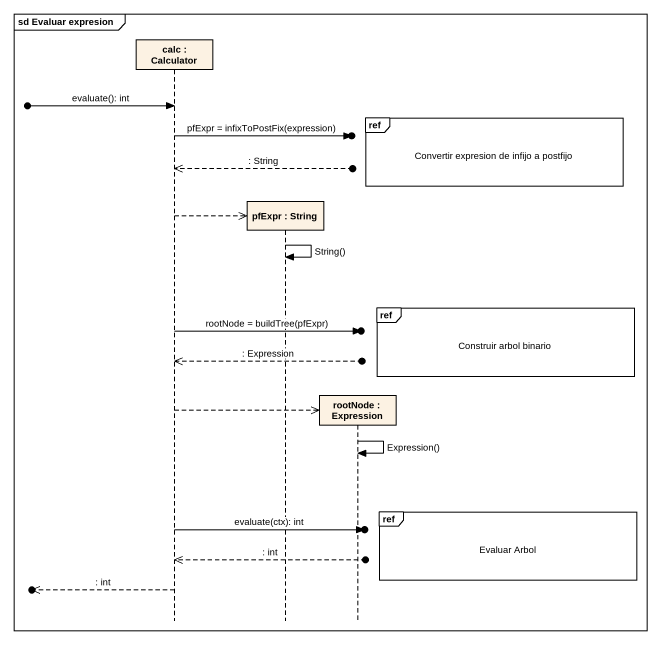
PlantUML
@startuml
mainframe sd Evaluar expresion
hide footbox
participant "calc : Calculator" as calc
participant "pfExpr : String" as pfExpr
participant "rootNode : Expression" as rootNode

[o-> calc : evaluate(): int
ref over rootNode : Convertir expresion de infijo a postfijo
calc ->o] : pfExpr = infixToPostFix(expression)
calc <<--o] : : String
calc -->> pfExpr **
pfExpr -> pfExpr : String()
ref over rootNode : Construir arbol binario
calc ->o] : rootNode = buildTree(pfExpr)
calc <<--o] : : Expression
calc -->> rootNode **
rootNode -> rootNode : Expression()
ref over rootNode : Evaluar Arbol
calc ->o] : evaluate(ctx): int
calc <<--o] : : int
[o<<-- calc : : int
@enduml
